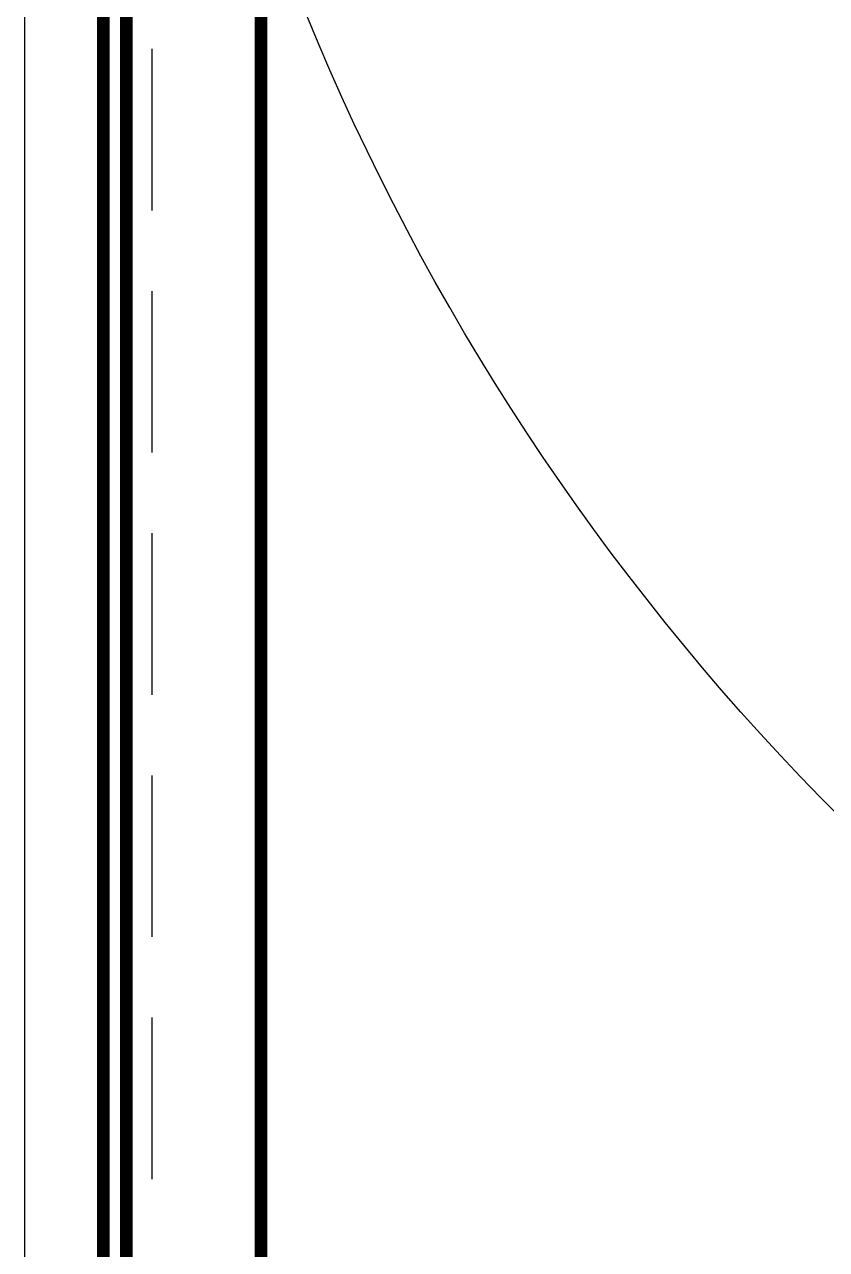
# Model space of a CAD drawing. Extents: x 973 to 2730, y 39 to 1746.
# Drawn here: x 2224.47 to 2256, y 1563.55 to 1611.73 of the extents above; entities that cross this region are included whole.
import ezdxf

# ---------------------------------------------------------------- set-up
doc = ezdxf.new("R2010")
doc.units = 0
doc.header["$LTSCALE"] = 0.5
doc.header["$MEASUREMENT"] = 0
doc.linetypes.add('DASHED', pattern=[19.05, 12.7, -6.35])
doc.layers.get('0').update_dxf_attribs({"linetype": 'CONTINUOUS'})

msp = doc.modelspace()

# ---------------------------------------------------------------- linework, layer by layer
at = {"linetype": 'Continuous'}
msp.add_line((2224.47, 1746.23), (2224.47, 1524.09), dxfattribs=at)
at = {"linetype": 'DASHED'}
msp.add_line((2229.47, 1648.87), (2229.47, 1547.68), dxfattribs=at)
at = {"const_width": 0.5}
for points in [[(2228.47, 1648.87), (2228.47, 1546.68)], [(2227.57, 1648.38), (2227.57, 1545.92)], [(2233.77, 1552.68), (2233.77, 1648.38)]]:
    msp.add_lwpolyline(points, dxfattribs=at)
msp.add_circle((2324.47, 1648.38), 96)

doc.saveas('drawing.dxf')
